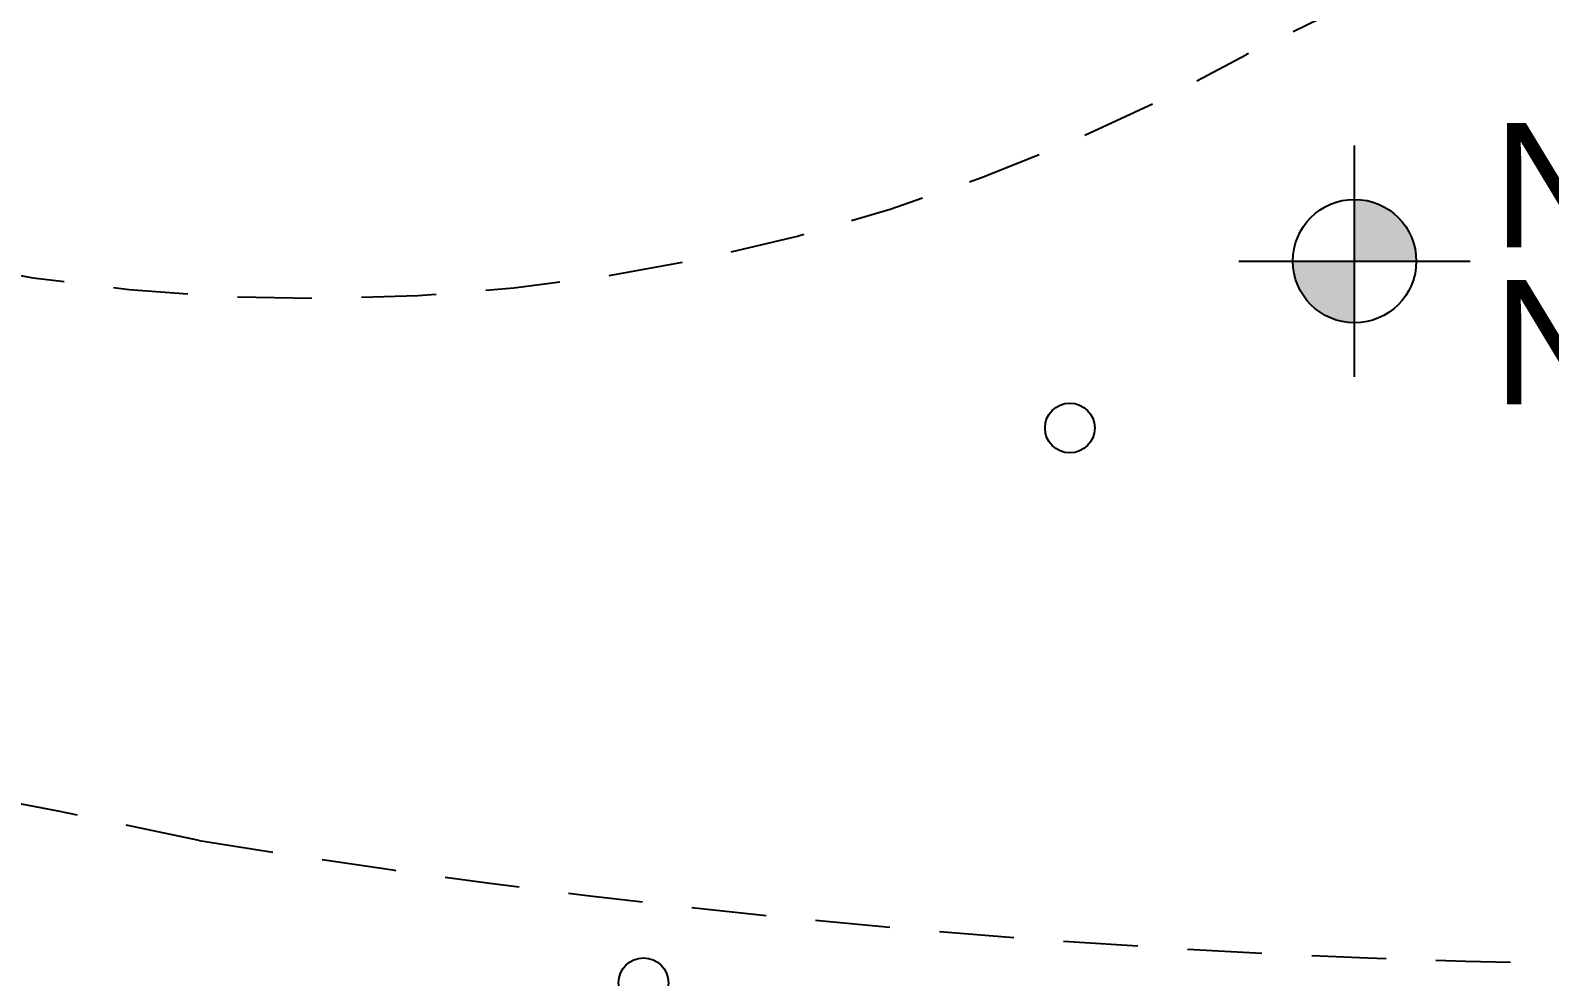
# Model space of a CAD drawing. Header units: metres. Extents: x -22 to 564, y 0 to 143.
# Drawn here: x 120.819 to 123.874, y 41.398 to 43.3 of the extents above; entities that cross this region are included whole.
import ezdxf
from ezdxf.enums import TextEntityAlignment as Align

# ---------------------------------------------------------------- set-up
doc = ezdxf.new("R2010")
doc.units = ezdxf.units.M
doc.linetypes.add('XREF 1N NEURO-ONCOLOGIA$0$HIDDE150', pattern=[0.24, 0.15, -0.09])
for name, color, linetype in [('NIVELES', 9, 'Continuous'), ('XREF 1N NEURO-ONCOLOGIA$0$LAMPARAS 1', 112, 'Continuous'), ('XREF 1N NEURO-ONCOLOGIA$0$PLAFONES', 20, 'XREF 1N NEURO-ONCOLOGIA$0$HIDDE150'), ('XREF 1N NEURO-ONCOLOGIA$0$TEX-MOB', 4, 'Continuous')]:
    doc.layers.add(name, color=color, linetype=linetype)
doc.styles.add('NIVELES', font='arial.ttf', dxfattribs={"height": 0.25})
doc.styles.add('XREF 1N NEURO-ONCOLOGIA$0$HANDLET', font='romans.shx')

# ---------------------------------------------------------------- blocks, each defined once
blk = doc.blocks.new('NPT')
h = blk.add_hatch(color=256)
h.paths.add_polyline_path([(0, 0.1241), (0, 0), (0.1241, 0, 0.414214)])
h.paths.add_polyline_path([(0, 0), (-0.1241, 0, 0.414214), (0, -0.1241)])
for p, q in [((0, -0.2327), (0, 0.2327)), ((-0.2327, 0), (0.2327, 0))]:
    blk.add_line(p, q)
blk.add_circle((0, 0), 0.1241)
at = {"style": 'NIVELES'}
for p in [(0.2779, 0.028), (0.2779, -0.2879)]:
    blk.add_attdef('NIVEL', p, '', height=0.25, dxfattribs=at)
blk = doc.blocks.new('XREF 1N NEURO-ONCOLOGIA')
at = {"layer": 'XREF 1N NEURO-ONCOLOGIA$0$LAMPARAS 1'}
for centre in [(7.9344, 22.3649), (9.0496, 21.5076)]:
    blk.add_circle(centre, 0.05, dxfattribs=at)
at = {"layer": 'XREF 1N NEURO-ONCOLOGIA$0$PLAFONES'}
blk.add_lwpolyline([(7.9693, 20.1215, -0.040528), (8.2202, 23.2583, 0.090047), (8.3957, 27.8539, 0.090047)], format="xyb", dxfattribs=at)
for centre, radius, start, end in [((13.1406, 23.0277), 3.8306, 162.7391, 209.3064), ((5.921, 19.1075), 4.3854, 332.2015, 27.7985)]:
    blk.add_arc(centre, radius, start, end, dxfattribs=at)
at = {"layer": 'XREF 1N NEURO-ONCOLOGIA$0$TEX-MOB', "style": 'XREF 1N NEURO-ONCOLOGIA$0$HANDLET'}
for p in [(1.7, 4.5847, 0), (1.7073, 2.0138, 0)]:
    blk.add_attdef('234', text='', height=0.075, rotation=180, dxfattribs=at).set_placement(p, align=Align.MIDDLE_CENTER)

msp = doc.modelspace()

# ---------------------------------------------------------------- block references
at = {"layer": 'NIVELES'}
ref = msp.add_blockref('NPT', (123.4817, 42.8362), dxfattribs=at)
ref.add_attrib('NIVEL', 'N.P.T.=15.75', (123.7595, 42.8642), dxfattribs={"layer": '0', "height": 0.25, "style": 'NIVELES'})
ref.add_attrib('NIVEL', 'N.PL.=2.90/N.P.T.', (123.7595, 42.5483), dxfattribs={"layer": '0', "height": 0.25, "style": 'NIVELES'})

# ---------------------------------------------------------------- next in the draw order: block references
at = {"rotation": 90}
msp.add_blockref('XREF 1N NEURO-ONCOLOGIA', (144.4169, 33.4511), dxfattribs=at)

doc.saveas('drawing.dxf')
